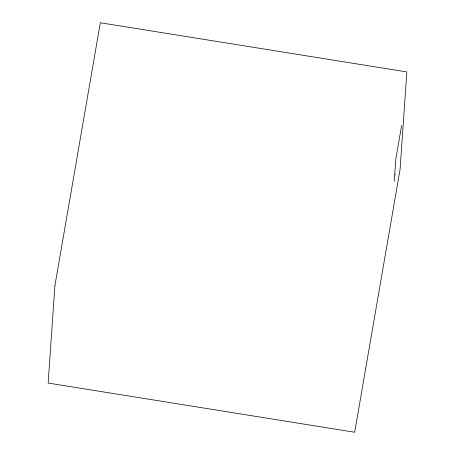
<?xml version="1.0" encoding="UTF-8"?>
<svg xmlns="http://www.w3.org/2000/svg" width="455" height="455" viewBox="0 0 455 455"><rect width="100%" height="100%" fill="white"/><g stroke="black" fill="none" stroke-linecap="round" stroke-linejoin="round"><path stroke-width="0.68" d="M394.263 181.278L395.816 158.949L401.663 125.432M395.458 174.652L395.492 174.163M54.901 285.723L48.145 383.064L354.678 432.25L400.099 169.277L406.855 71.936L100.322 22.75L54.901 285.723"/></g></svg>
